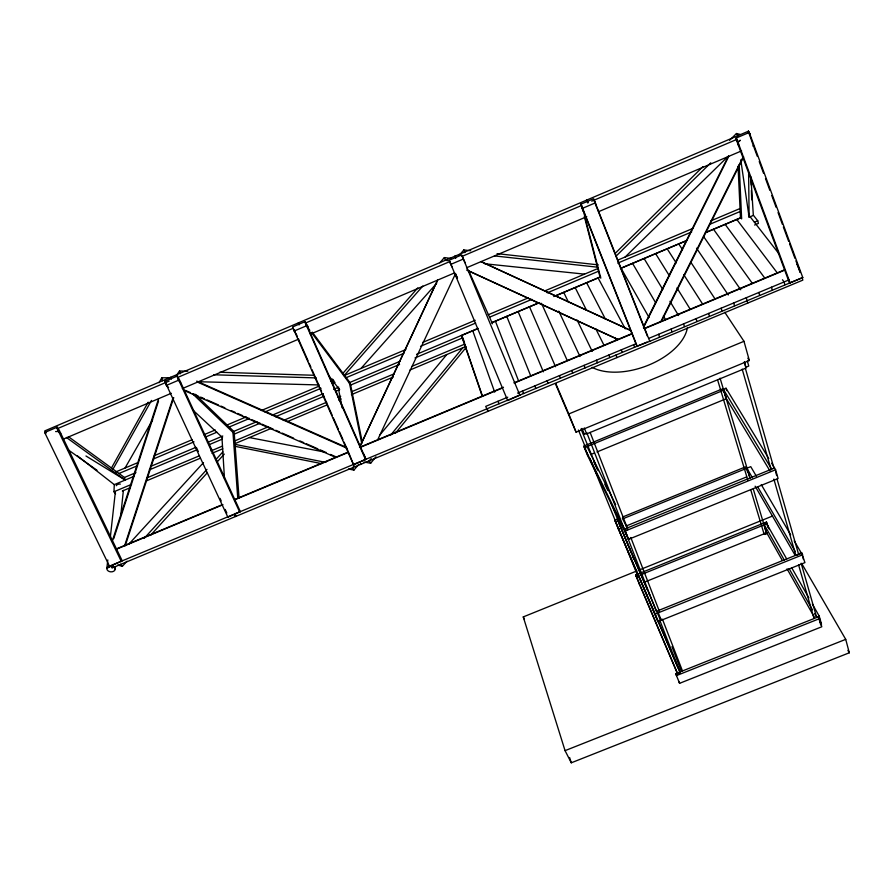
<?xml version="1.0" encoding="UTF-8"?>
<svg xmlns="http://www.w3.org/2000/svg" width="894" height="894" viewBox="0 0 894 894"><rect width="100%" height="100%" fill="white"/><g stroke="black" fill="none" stroke-linecap="round" stroke-linejoin="round"><path stroke-width="1.34" d="M115.572 493.857L113.963 491.756L114.287 484.637L77.186 455.672M115.181 569.344L115.471 566.572M120.936 513.938L123.383 490.381M232.999 514.676L110.51 565.734A4.202 3.062 3.8 0 0 107.146 569.824A4.202 3.062 3.8 0 0 113.56 571.322A4.202 3.062 3.8 0 0 113.605 566.45L111.605 565.768L106.867 568.249L107.794 559.935M110.42 536.366L115.348 492.013M112.119 541.54L158.629 398.646M113.683 538.758L158.54 400.993M124.713 545.418L172.888 398.299M125.216 545.798L173.749 397.629M437.579 280.09L359.544 447.346L503.478 387.236M360.148 446.218L437.412 280.638M377.681 439.77L455.627 273.43M643.669 326.377L728.476 155.958M643.434 327.796L728.766 156.338M661.124 321.013L742.411 158.316M661.526 321.225L743.652 156.875M111.471 467.975L148.169 402.199M159.043 382.71L161.758 377.838L170.575 377.726M112.8 469.484L151.499 400.411M162.507 380.755L161.758 377.838M125.048 468.02L152.617 419.867M305.256 321.561L292.539 326.958L353.566 464.791L365.925 459.259L306.541 324.488M46.086 432.718L45.482 433.724L44.778 430.897L748.457 131.195L749.842 133.854L749.731 135.843M353.566 464.791L348.571 452.275L234.887 499.746M175.883 376.229L179.504 370.976L187.829 371.233M363.892 462.008L370.664 463.237L375.972 456.8M395.427 433.199L466.176 347.364M369.188 460.823L371.233 458.611M390.376 435.434L462.779 347.788M379.928 434.909L446.832 354.505M354.236 465.83L352.616 467.741L353.935 470.099L358.762 464.377M459.371 255.136L463.796 249.951L470.736 250.722M342.76 373.502L417.811 287.868M439.77 262.814L444.352 257.584L450.922 258.411M422.806 286.058L344.067 375.614L405.887 349.52M360.964 368.473L436.652 283.32M117.74 565.03L122.344 566.338L127.026 561.197M150.404 535.45L207.442 472.635M216.795 462.343L224.271 454.107M144.325 538.199L206.95 469.372M216.303 459.103L222.841 451.906M129.038 543.943L203.519 462.578M177.671 375.893L164.82 381.347L227.869 517.19L240.363 511.603L179.001 378.777L177.638 377.458L293.198 328.266L294.618 331.652M235.021 513.458L234.418 514.084L235.904 516.363M227.869 517.19L228.484 516.553M615.094 253.46L702.907 166.664M729.549 140.336L736.466 133.508L740.21 134.424M615.675 256.533L710.775 162.82M625.141 257.014L727.85 156.595M738.31 145.13L738.165 142.079L740.165 140.313M57.674 426.986L44.7 432.495L109.616 566.483L122.232 560.84L59.049 429.824L57.417 428.651L169.167 381.067M738.567 144.806L738.165 142.079L740.165 140.392M109.616 566.483L111.605 565.768M106.867 568.249L110.51 565.734L112.175 567.925L802.812 280.135L802.164 277.419M111.392 566.897L112.666 566.014M111.929 567.612L113.605 566.45L111.784 567.411M580.742 204.257L593.638 198.747L649.77 341.329L636.941 346.291L581.927 207.274M587.213 201.496L586.587 200.133L587.805 202.837M736.377 137.955L735.751 138.246L789.368 282.75L790.117 282.828L802.778 277.542L749.261 132.48L736.377 137.955L790.117 282.828M749.261 132.48L748.859 133.485M581.782 429.466L584.307 434.383L587.246 433.076M631.253 537.92L628.471 539.116L587.492 455.359L584.24 447.235L585.95 446.486M584.24 447.235L625.174 530.768L627.968 529.561L590.118 432.394M309.816 330.355L306.418 325.818L305.469 323.047L449.76 261.607L450.509 263.205M465.137 262.747L462.232 256.299L581.48 205.531L583.413 211.018M591.739 201.161L736.801 139.408L738.165 142.079M749.842 133.854L748.3 131.262L748.356 132.882M165.546 382.61L166.362 385.415L178.476 380.263L180.655 382.353M294.137 331.037L306.418 325.818M449.76 261.607L450.844 264.356L463.338 259.036M582.698 208.235L595.37 202.849L594.141 200.144L594.566 201.899M62.882 439.345L171.29 393.293M182.331 388.577L298.674 339.128M310.363 334.166L454.554 272.905M466.489 267.809L586.777 216.683M598.444 211.744L741.595 150.885M753.43 145.867L750.357 137.028M115.862 471.898L137.754 462.656M154.271 455.694L192.389 439.613M203.821 434.786L215.253 429.958M226.73 425.119L245.995 416.995M261.406 410.491L319.203 386.096M330.601 381.291L333.127 380.229M422.571 342.48L475.195 320.287M488.169 314.8L528.008 297.993M544.714 290.941L598.086 268.423M617.687 260.154L693.018 228.372M710.942 220.807L740.4 208.38M119.003 473.485L136.793 465.986M153.321 459.013L193.987 441.859M205.419 437.032L216.862 432.215M229.21 427.008L249.616 418.403M264.915 411.944L321.013 388.287M332.479 383.448L335.038 382.364M346.257 377.637L403.909 353.32M420.56 346.291L475.653 323.058M489.61 317.169L531.896 299.334M547.262 292.852L598.511 271.24M617.72 263.138L691.699 231.937M709.557 224.405L740.165 211.487M68.425 436.663L124.456 477.452L135.944 472.613M151.265 466.154L195.965 447.313M207.453 442.474L222.785 436.015M195.127 394.265L233.77 431.377L256.813 421.666M272.167 415.196L323.371 393.617M333.607 389.303L338.725 387.147M312.274 332.155L349.867 382.453L399.897 361.366M416.57 354.337L478.156 328.389M492.035 322.544L538.311 303.032M553.732 296.54L600.019 277.028L584.33 216.504M620.414 268.435L686.827 240.452M705.981 232.373L740.467 217.845L738.053 166.239M482.123 395.886L461.449 335.529L477.798 328.646M491.644 322.812L539.652 302.574M554.861 296.171L600.645 276.872M686.469 240.698L621.073 268.267L649.055 317.471M705.411 232.719L741.461 217.533M114.287 484.637L134.078 476.301M149.376 469.853L196.535 449.984M209.274 444.62L222.025 439.245M260.165 423.186L234.295 434.082L239.078 498.416M275.508 416.716L324.131 396.232M335.641 391.382L339.474 389.762L338.234 387.46L342.1 407.776M362.338 442.463L350.627 385.068L399.573 364.45M414.995 357.958L462.522 337.932L461.449 335.529M740.757 159.825L749.116 217.197L753.486 215.353L757.754 220.784L758.414 223.411L754.581 225.02M113.963 491.756L131.541 484.358M146.907 477.888L199.396 455.795M210.917 450.945L222.45 446.095M234.809 440.887L267.988 426.93M283.297 420.482L326.69 402.222M338.178 397.383L340.726 396.31M351.957 391.583L394.22 373.793M412.145 366.249L464.936 344.034M754.447 222.181L757.754 220.784M122.344 491.007L130.032 487.778M146.683 480.771L200.48 458.153M212.001 453.303L222.74 448.788M235.01 443.625L271.061 428.449M287.644 421.476L327.17 404.848M338.647 400.02L341.195 398.947M351.387 394.656L393.382 376.989M409.933 370.027L466.009 346.436M116.097 549.017L221.88 504.842M234.664 499.5L347.934 452.196M513.905 382.878L632.427 333.373M644.071 328.511L785.01 269.653M116.6 549.151L222.986 504.719M360.628 447.235L502.529 387.974M514.799 382.844L632.036 333.887M644.485 328.69L784.697 270.133M507.77 397.182L485.71 406.379L487.956 411.341M517.581 393.092L636.204 343.62M648.653 338.435L789.19 279.822M359.902 461.773L234.127 514.206L235.614 516.486L235.424 513.871M361.198 461.237L510.072 399.171M511.301 398.657L647.044 342.078M519.962 395.439L461.662 254.946L449.179 260.255L507.68 400.557L519.883 395.081M576.094 432.171L568.774 413.967L743.976 341.307L749.351 360.517L576.094 432.171L555.397 383.649M588.006 455.661L584.084 445.961L721.603 389.214M596.98 451.962L726.353 398.657L723.38 389.315L726.006 388.231L768.739 458.477M723.794 390.175L584.754 447.536L584.084 445.961M590.565 454.599L594.409 453.023M621.341 529.214L618.413 521.872L660.621 620.548L657.95 621.621L618.883 530.22L614.804 520.196L618.659 518.621M622.526 517.045L744.702 467.204M619.363 520.23L615.497 521.805L614.804 520.196M623.219 518.654L745.596 468.747M746.881 468.221L750.748 466.646L756.358 476.211M623.554 527.058L618.424 529.136L617.732 527.527M626.124 526.007L746.624 476.915M771.634 463.237L775.612 469.763L778.093 478.536L628.516 539.35L624.403 529.136L774.539 467.998M775.612 469.763L625.208 531.002L624.403 529.136M164.82 381.347L165.602 381.034M801.75 563.6L845.724 639.355L849.3 652.788L571.277 762.805L565.053 750.647L523.258 616.916L635.634 571.434M638.215 570.394L772.55 516.028M639.4 584.195L635.656 574.931L766.449 522.018L768.929 528.902M636.349 576.563L638.707 575.602M640.003 575.088L767.343 523.582M644.339 582.206L767.13 532.601M801.65 552.928L657.526 610.881L661.303 620.268L804.924 562.617L801.65 552.928L803.494 559.476M801.829 553.218L796.8 555.241M615.955 522.878L654.978 614.133L657.649 613.061M658.342 612.781L802.723 554.749M820.156 621.855L821.508 624.258L819.228 616.122L816.613 617.173L814.546 613.53M679.608 683.318L675.696 673.651L818.446 616.793L819.496 618.648L821.787 626.772L679.608 683.318L678.792 681.384M819.496 618.648L676.512 675.585L675.696 673.651M565.053 750.647L845.724 639.355M752.927 146.068L753.597 145.8M55.607 431.567L58.144 431.467L60.747 433.366M198.636 381.727L319.002 384.945M213.688 374.776L316.297 377.916M219.734 372.262L314.073 375.279M796.744 264.747L797.504 264.78L795.895 260.925M802.778 277.542L649.77 341.329M484.66 263.752L584.542 274.134M497.075 253.639L598.321 264.881M494.471 255.907L597.55 267.194M448.062 260.646L445.435 260.322L444.352 257.584M249.381 437.568L326.042 452.319M235.167 444.396L325.863 462.421M234.53 446.218L321.371 463.584M348.504 469.015L353.935 470.099M196.702 381.123L345.855 447.112M197.529 382.118L346.95 448.207M185.393 390.376L190.489 392.622M193.026 393.74L198.122 395.997M200.669 397.115L204.491 398.802M207.039 399.931L218.494 404.982M221.042 406.111L224.863 407.798M231.222 410.603L235.044 412.29M237.592 413.419L242.687 415.665M245.224 416.783L249.046 418.47M251.594 419.599L259.238 422.963M261.774 424.091L273.24 429.154M275.788 430.271L279.598 431.958M282.146 433.087L293.612 438.138M299.971 440.954L303.792 442.642M306.34 443.759L317.795 448.822M320.343 449.939L324.164 451.626M330.523 454.443L335.619 456.689M183.616 390.242L335.619 457.337M467.875 270.513L618.022 339.452M466.579 269.999L617.877 339.452M480.961 261.562L630.046 330.154M481.039 261.629L631.03 330.635M85.958 455.985L125.16 480.056L124.456 477.452M67.843 449.581L96.999 470.266M66.402 437.457L125.16 480.056M166.362 385.415L168.597 387.482M193.026 410.201L222.55 437.647M192.635 393.818L234.574 433.959L233.77 431.377M748.446 214.582L778.965 253.795M328.69 375.614L339.619 389.706M332.479 379.067L334.188 381.269M736.79 219.488L777.478 273.173M782.462 279.744L784.127 281.934L784.798 284.65M120.701 564.148L122.344 566.338M311.481 332.579L350.761 385.012L349.867 382.453M305.469 323.047L308.162 326.656M725.157 224.394L764.884 278.224M713.535 229.3L752.413 283.432M703.511 236.452L740.746 289.768M696.527 248.197L728.297 294.975M724.766 312.263L743.976 341.307M678.747 243.95L682.535 249.694M690.872 262.311L715.099 299.021M747.842 358.215L749.351 360.517M667.181 248.834L676.222 262.925M683.754 274.67L702.595 304.027M655.637 253.695L669.606 276.134M676.97 287.946L690.202 309.201M723.447 389.572L722.888 388.678L723.984 392.31M723.38 389.315L771.667 469.149M644.093 258.556L662.767 289.433M669.941 301.3L678.557 315.548M725.436 397.148L769.879 470.78M626.772 527.114L622.369 518.229M632.572 263.417L655.682 302.809M663.393 315.94L665.494 319.527M761.252 484.593L790.687 534.847M794.185 540.825L801.192 552.794L798.476 553.878L777.076 479.106M752.413 477.754L745.987 466.679L747.518 471.775M757.956 487.286L795.325 551.632M755.139 486.191L795.012 555.073M726.286 398.411L723.794 390.745M847.914 650.374L849.3 652.788M786.765 559.085L766.046 522.677L763.655 523.649L784.284 560.08M791.603 567.578L808.869 597.918M812.322 603.986L819.228 616.122M789.1 568.584L812.49 609.876M782.317 560.437L766.046 531.606L764.057 524.968M787.055 568.841L814.166 616.882M749.541 476.524L747.261 469.495M359.757 461.829L361.053 464.209M365.78 459.326L363.936 454.23M369.378 460.857L370.664 463.237M598.097 277.945L625.297 328.891M350.627 385.068L349.398 382.755L361.735 443.446M586.632 282.772L605.54 319.359M614.994 337.641L616.245 340.089M736.466 133.508L737.829 136.167M575.177 287.6L586.419 310.073M595.773 328.802L603.886 345.028M587.581 447.693L615.653 504.618M593.873 462.008L598.12 470.646M604.813 484.224L607.842 490.393M523.258 616.916L524.443 619.33M563.745 292.427L568.595 302.463M577.088 320.03L592.241 351.398M56.635 427.41L121.372 561.577M455.728 274.279L457.504 278.045M450.844 264.356L452.051 266.904M455.616 274.458L457.393 278.235M558.795 311.112L579.994 356.516M196.546 447.738L198.312 451.537M220.047 498.383L221.22 500.919M225.187 509.457L226.83 513M176.923 376.195L239.771 512.228M586.911 199.999L587.716 201.798M587.973 202.77L586.743 200.066L587.112 201.541M487.141 408.737L488.258 411.206M541.485 303.312L567.187 360.349M462.232 256.299L462.958 257.908M468.545 270.346L492.482 323.807M497.958 401.272L499.064 403.764M294.305 329.696L295.378 332.11M295.914 333.328L297.478 336.859M298.518 339.217L308.072 360.807M309.201 363.355L310.888 367.166M312.017 369.703L318.767 384.945M319.884 387.493L321.572 391.304M322.7 393.841L332.255 415.431M333.384 417.979L338.446 429.411M339.564 431.947L342.938 439.569M344.067 442.117L348.001 451.001M304.809 321.739L365.635 459.762M529.516 306.843L555.543 366.719M661.303 620.268L660.487 618.369M621.878 530.488L647.524 590.107M648.619 592.644L649.703 595.18M639.255 576.876L680.401 673.07L677.831 674.098L635.656 574.931M658.23 621.755L677.987 667.974M555.8 383.582L568.774 413.967M638.707 582.564L677.63 674.121M522.487 391.036L523.56 393.55M518.14 311.637L543.34 371.815M534.78 385.917L535.83 388.432M578.407 430.025L585.76 448.095M589.962 458.421L638.294 577.2M547.094 380.777L548.123 383.314M581.022 428.93L597.237 468.981M610.837 502.584L631.242 552.973M632.293 555.554L633.857 559.432M463.796 249.951L464.902 252.667M506.775 316.431L530.634 375.625M455.057 256.153L455.784 257.975M454.901 256.22L455.627 258.042M654.978 614.133L657.95 621.621M559.42 375.636L560.426 378.184M581.938 428.427L584.307 434.383M580.977 204.134L637.31 346.514M625.174 530.768L628.516 539.35M584.285 427.947L586.643 433.903L746.155 367.993L744.378 361.724M595.058 203.15L647.412 336.144M571.758 370.496L572.752 373.044M587.146 433.612L656.241 611.183M659.772 620.257L679.44 670.791M630.795 537.495L659.426 611.429M662.443 619.218L682.535 671.103M495.421 321.214L518.486 380.699M584.117 365.344L585.089 367.903M671.986 646.641L681.239 671.249M596.488 360.181L597.449 362.752M753.921 147.175L757.296 156.327M759.229 161.557L763.565 173.324M765.499 178.554L769.835 190.321M771.768 195.551L776.115 207.319M778.048 212.548L782.384 224.316M783.345 226.931L788.653 241.313M789.625 243.928L794.934 258.31M797.806 266.11L800.141 272.424M748.759 132.703L749.898 135.776M797.973 266.043L800.298 272.357M608.881 355.019L609.82 357.589M616.011 355.007L616.938 357.589M472.758 330.769L494.695 392.131M621.296 349.833L622.213 352.426M633.712 344.659L634.617 347.252M462.801 337.809L464.511 342.782M462.522 337.932L464.232 342.905M464.656 344.145L482.134 395.159M298.54 322.823L299.166 324.667M298.384 322.89L299.009 324.734M658.621 334.278L659.481 336.893M671.092 329.07L671.93 331.696M569.612 757.509L571.277 762.805M683.586 323.863L684.413 326.5M696.091 318.644L696.895 321.292M717.647 380.084L747.865 480.268M750.681 489.61L763.968 533.696M766.449 522.018L768.035 527.337M726.006 388.231L726.733 390.656M720.083 378.184L750.1 478.391M753.296 489.085L766.504 533.17M179.504 370.976L180.331 373.759M177.638 377.458L178.476 380.263M708.618 313.425L709.4 316.085M170.765 377.246L171.313 379.112M742.176 369.121L771.153 469.674M773.858 479.061L795.872 555.487M798.577 564.874L814.032 618.503M721.156 308.195L721.927 310.866M745.35 368.272L774.014 468.422M801.147 563.231L816.445 616.659M775.601 471.753L776.662 475.507M747.35 361.02L748.759 366.037L745.764 367.345L744.378 362.405M818.446 616.793L820.737 624.917M733.717 302.954L734.466 305.636M746.3 297.713L747.753 303.077M758.894 292.461L759.598 295.154M581.48 205.531L582.944 211.185M584.106 213.711L600.779 278.19M57.417 428.651L58.144 431.467M771.5 287.197L772.192 289.913M595.37 202.849L596.041 205.654M232.921 431.847L237.77 498.349M753.34 215.42L750.904 176.956L751.239 185.036M221.902 436.484L224.461 478.223M736.801 139.408L736.891 141.308M739.193 164.619L741.64 218.929M748.457 131.195L748.513 132.815M751.407 190.411L751.698 199.82M748.624 174.028L749.116 217.197M765.756 532.511A1.296 0.928 -15.1 0 1 766.404 533.673A1.296 0.928 -15.1 0 1 764.716 534.355A1.296 0.928 -15.1 0 1 764.079 533.193M687.419 327.584A55.786 31.357 -20 0 1 649.111 364.897A55.786 31.357 -20 0 1 592.074 367.311M116.231 485.721A3.9 2.973 5.7 0 1 120.366 484.101"/></g></svg>
